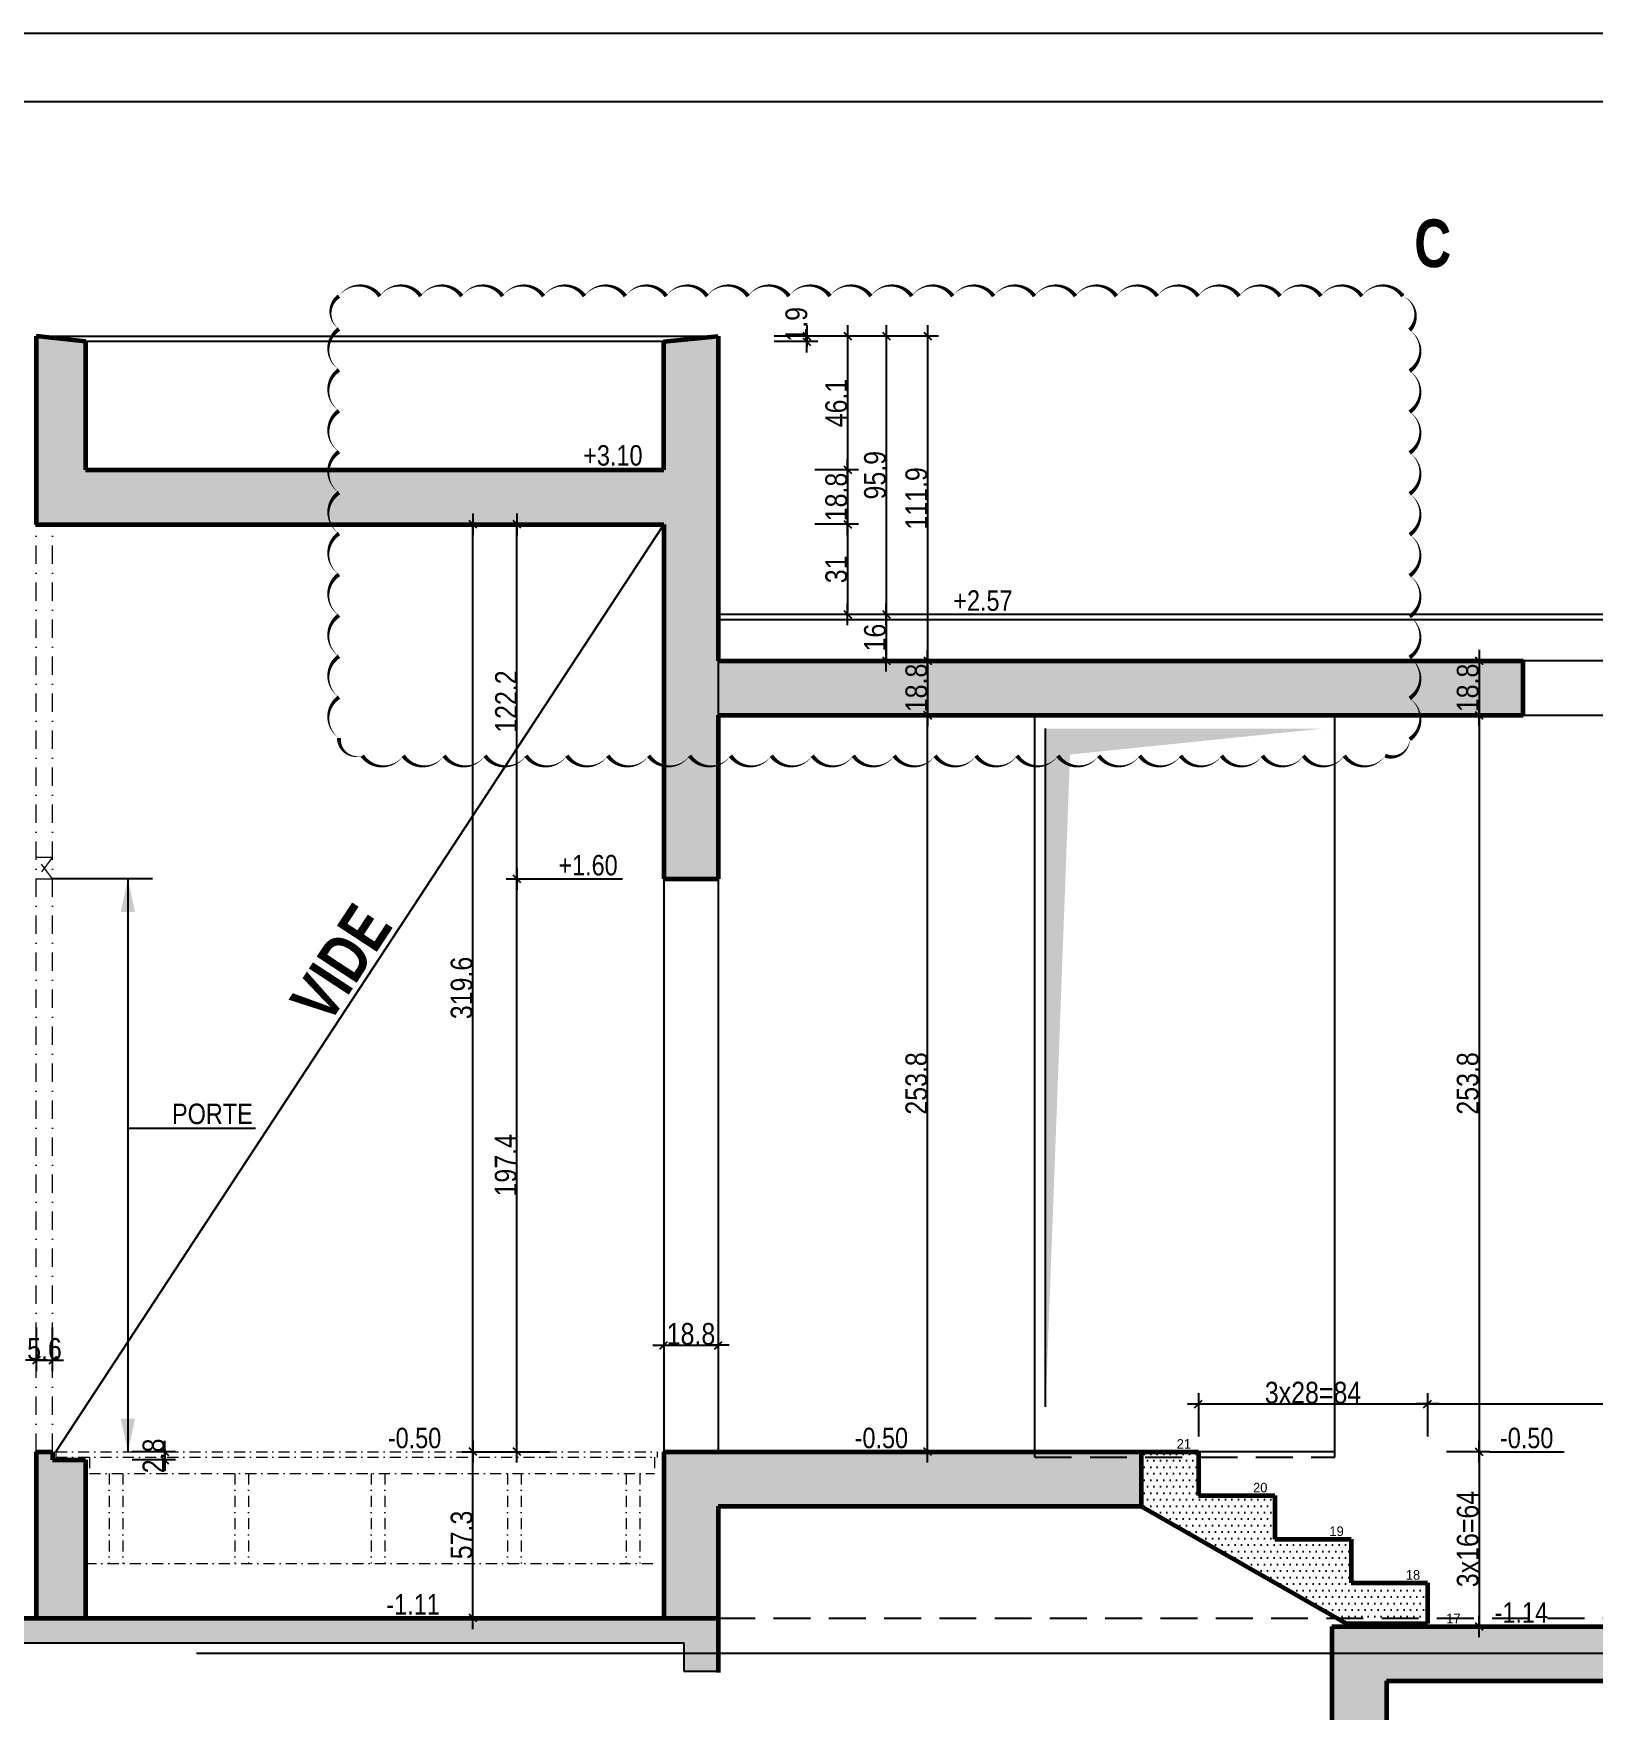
# Model space of a CAD drawing. Header units: millimetres. Extents: x 27344 to 33753, y -41751 to -37578.
# Drawn here: x 28506 to 29581, y -38733 to -37578 of the extents above; entities that cross this region are included whole.
import ezdxf
from ezdxf.enums import TextEntityAlignment as Align

# ---------------------------------------------------------------- set-up
doc = ezdxf.new("R2010")
doc.units = ezdxf.units.MM
doc.linetypes.add('CACHEX2', pattern=[19.05, 12.7, -6.35])
doc.linetypes.add('TIRETPTX2', pattern=[50.8, 25.4, -12.7, 0, -12.7])
for name, color, linetype in [('01-Cad  2', 1, 'Continuous'), ('01_cote_gen', 4, 'Continuous'), ('01_linteaux', 2, 'Continuous'), ('01_murs_sup', 2, 'CACHEX2'), ('01_poch_BN', 9, 'Continuous'), ('01_resv', 32, 'Continuous'), ('01_texte', 230, 'Continuous'), ('AA_COTES', 2, 'Continuous')]:
    doc.layers.add(name, color=color, linetype=linetype)
doc.layers.add('01_murs_coup', color=5, linetype='Continuous', lineweight=60)
doc.layers.add('01_tram_axes', color=2, linetype='TIRETPTX2', lineweight=9)
doc.styles.add('ARIAL NA', font='ARIALN.TTF')
doc.styles.add('Eurostile', font='')
doc.styles.add('impact', font='impact.ttf')
doc.styles.add('STYLE2', font='ARIALN.TTF')
doc.styles.get('Eurostile').set_extended_font_data('Eurostile')
doc.dimstyles.new('JB25', dxfattribs={"dimscale": 0.1, "dimtxt": 150, "dimasz": 15, "dimexe": 0.1, "dimexo": 0.1, "dimgap": 0.09, "dimtad": 1, "dimdec": 1, "dimlfac": 0.5, "dimdsep": 46, "dimtxsty": 'STYLE2', "dimblk1": 'BOND_G', "dimblk2": 'BOND_D', "dimsah": 1, "dimcen": 1.5, "dimdle": 0.01, "dimse1": 1, "dimse2": 1, "dimclrd": 4, "dimclre": 2, "dimclrt": 6, "dimazin": 2, "dimtfac": 2.333333, "dimtdec": 1, "dimtix": 1, "dimtmove": 2, "dimatfit": 3, "dimldrblk": 'BOND_G', "dimfxl": 1, "dimtolj": 1, "dimtzin": 0, "dimarcsym": 0})
pattern_1 = [(0, (9307.0643, -2254.655), (2.238375, 4.47675), [0, -4.47675])]

# ---------------------------------------------------------------- blocks, each defined once
blk = doc.blocks.new('BOND_G')
at = {"layer": 'AA_COTES', "color": 0}
for p, q in [((0, -5), (0, 15)), ((5, 0), (-5, 0)), ((1.77, 1.77), (-1.77, -1.77))]:
    blk.add_line(p, q, dxfattribs=at)
blk = doc.blocks.new('BOND_D')
at = {"layer": 'AA_COTES', "color": 0}
for p, q in [((5, 0), (-5, 0)), ((-1.77, -1.77), (1.77, 1.77)), ((0, 5), (0, -15))]:
    blk.add_line(p, q, dxfattribs=at)
blk = doc.blocks.new('*D3544')
at = {"layer": '01_cote_gen', "color": 4, "lineweight": -2, "ltscale": 0.1, "transparency": 16777216}
blk.add_line((28808.5, -38668.2), (28808.5, -38556.5), dxfattribs=at)
at = {"layer": 'Defpoints', "color": 0, "ltscale": 0.1, "transparency": 16777216}
for p in [(28808.5, -38555), (28979.9, -38555), (28824.9, -38669.7)]:
    blk.add_point(p, dxfattribs=at)
at = {"layer": '01_cote_gen', "color": 4, "lineweight": -2, "ltscale": 0.1, "transparency": 16777216, "xscale": 1.5, "yscale": 1.5, "zscale": 1.5}
for name, p, rotation in [('BOND_D', (28808.5, -38555), 90), ('BOND_G', (28808.5, -38669.7), 270)]:
    blk.add_blockref(name, p, dxfattribs=dict(at, rotation=rotation))
at = {"layer": '01_cote_gen', "color": 6, "ltscale": 0.1, "transparency": 16777216, "insert": (28800.8, -38612.4), "char_height": 15, "attachment_point": 5, "rotation": 90, "style": 'STYLE2'}
blk.add_mtext('\\A1;57.3', dxfattribs=at)
blk = doc.blocks.new('*D3547')
at = {"layer": '01_cote_gen', "color": 4, "lineweight": -2, "ltscale": 0.1, "transparency": 16777216}
blk.add_line((29501.9, -38048.9), (29501.9, -38553.5), dxfattribs=at)
at = {"layer": 'Defpoints', "color": 0, "ltscale": 0.1, "transparency": 16777216}
for p in [(29480.7, -38047.4), (29480.7, -38555), (29501.9, -38555)]:
    blk.add_point(p, dxfattribs=at)
at = {"layer": '01_cote_gen', "color": 4, "lineweight": -2, "ltscale": 0.1, "transparency": 16777216, "xscale": 1.5, "yscale": 1.5, "zscale": 1.5}
for name, p, rotation in [('BOND_G', (29501.9, -38047.4), 90), ('BOND_D', (29501.9, -38555), 270)]:
    blk.add_blockref(name, p, dxfattribs=dict(at, rotation=rotation))
at = {"layer": '01_cote_gen', "color": 6, "ltscale": 0.1, "transparency": 16777216, "insert": (29494.2, -38301.2), "char_height": 15, "attachment_point": 5, "rotation": 90, "style": 'STYLE2'}
blk.add_mtext('\\A1;253.8', dxfattribs=at)
blk = doc.blocks.new('*D3672')
at = {"layer": '01_cote_gen', "color": 4, "lineweight": -2, "ltscale": 0.1, "transparency": 16777216}
blk.add_line((28941.5, -38481.6), (28976.1, -38481.6), dxfattribs=at)
at = {"layer": 'Defpoints', "color": 0, "ltscale": 0.1, "transparency": 16777216}
for p in [(28940, -38464.2), (28977.6, -38464.2), (28977.6, -38481.6)]:
    blk.add_point(p, dxfattribs=at)
at = {"layer": '01_cote_gen', "color": 4, "lineweight": -2, "ltscale": 0.1, "transparency": 16777216, "xscale": 1.5, "yscale": 1.5, "zscale": 1.5, "rotation": 180}
blk.add_blockref('BOND_G', (28940, -38481.6), dxfattribs=at)
at = {"layer": '01_cote_gen', "color": 4, "lineweight": -2, "ltscale": 0.1, "transparency": 16777216, "xscale": 1.5, "yscale": 1.5, "zscale": 1.5}
blk.add_blockref('BOND_D', (28977.6, -38481.6), dxfattribs=at)
at = {"layer": '01_cote_gen', "color": 6, "ltscale": 0.1, "transparency": 16777216, "insert": (28958.8, -38473.9), "char_height": 15, "attachment_point": 5, "style": 'STYLE2'}
blk.add_mtext('\\A1;18.8', dxfattribs=at)
blk = doc.blocks.new('*D3548')
at = {"layer": '01_cote_gen', "color": 4, "lineweight": -2, "ltscale": 0.1, "transparency": 16777216}
blk.add_line((29467.9, -38522.1), (30075.9, -38522.1), dxfattribs=at)
at = {"layer": 'Defpoints', "color": 0, "ltscale": 0.1, "transparency": 16777216}
for p in [(30077.4, -38522.1), (29466.4, -38543.3), (30077.4, -38705.2)]:
    blk.add_point(p, dxfattribs=at)
at = {"layer": '01_cote_gen', "color": 4, "lineweight": -2, "ltscale": 0.1, "transparency": 16777216, "xscale": 1.5, "yscale": 1.5, "zscale": 1.5, "rotation": 180}
blk.add_blockref('BOND_G', (29466.4, -38522.1), dxfattribs=at)
at = {"layer": '01_cote_gen', "color": 4, "lineweight": -2, "ltscale": 0.1, "transparency": 16777216, "xscale": 1.5, "yscale": 1.5, "zscale": 1.5}
blk.add_blockref('BOND_D', (30077.4, -38522.1), dxfattribs=at)
at = {"layer": '01_cote_gen', "color": 6, "ltscale": 0.1, "transparency": 16777216, "insert": (29771.9, -38514.4), "char_height": 15, "attachment_point": 5, "style": 'STYLE2'}
blk.add_mtext('\\A1;305.5', dxfattribs=at)
blk = doc.blocks.new('*D3588')
at = {"layer": '01_cote_gen', "color": 4, "lineweight": -2, "ltscale": 0.1, "transparency": 16777216}
blk.add_line((29121.9, -38553.5), (29121.9, -38048.9), dxfattribs=at)
at = {"layer": 'Defpoints', "color": 0, "ltscale": 0.1, "transparency": 16777216}
for p in [(29121.9, -38047.4), (29221.1, -38047.4), (29149.6, -38555)]:
    blk.add_point(p, dxfattribs=at)
at = {"layer": '01_cote_gen', "color": 4, "lineweight": -2, "ltscale": 0.1, "transparency": 16777216, "xscale": 1.5, "yscale": 1.5, "zscale": 1.5}
for name, p, rotation in [('BOND_D', (29121.9, -38047.4), 90), ('BOND_G', (29121.9, -38555), 270)]:
    blk.add_blockref(name, p, dxfattribs=dict(at, rotation=rotation))
at = {"layer": '01_cote_gen', "color": 6, "ltscale": 0.1, "transparency": 16777216, "insert": (29114.2, -38301.2), "char_height": 15, "attachment_point": 5, "rotation": 90, "style": 'STYLE2'}
blk.add_mtext('\\A1;253.8', dxfattribs=at)
blk = doc.blocks.new('*D3589')
at = {"layer": '01_cote_gen', "color": 4, "lineweight": -2, "ltscale": 0.1, "transparency": 16777216}
blk.add_line((29501.9, -38556.5), (29501.9, -38673.9), dxfattribs=at)
at = {"layer": 'Defpoints', "color": 0, "ltscale": 0.1, "transparency": 16777216}
for p in [(29508.5, -38555), (29501.9, -38675.4), (29520.2, -38675.4)]:
    blk.add_point(p, dxfattribs=at)
at = {"layer": '01_cote_gen', "color": 4, "lineweight": -2, "ltscale": 0.1, "transparency": 16777216, "xscale": 1.5, "yscale": 1.5, "zscale": 1.5}
for name, p, rotation in [('BOND_G', (29501.9, -38555), 90), ('BOND_D', (29501.9, -38675.4), 270)]:
    blk.add_blockref(name, p, dxfattribs=dict(at, rotation=rotation))
at = {"layer": '01_cote_gen', "color": 6, "ltscale": 0.1, "transparency": 16777216, "insert": (29494.2, -38615.2), "char_height": 15, "attachment_point": 5, "rotation": 90, "style": 'STYLE2'}
blk.add_mtext('\\A1;3x16=64', dxfattribs=at)
blk = doc.blocks.new('*D3591')
at = {"layer": '01_cote_gen', "color": 4, "lineweight": -2, "ltscale": 0.1, "transparency": 16777216}
blk.add_line((29038.6, -37787.6), (29038.6, -37788.4), dxfattribs=at)
at = {"layer": 'Defpoints', "color": 0, "ltscale": 0.1, "transparency": 16777216}
for p in [(29038.6, -37789.9), (29071.6, -37786.1), (29071.6, -37789.9)]:
    blk.add_point(p, dxfattribs=at)
at = {"layer": '01_cote_gen', "color": 4, "lineweight": -2, "ltscale": 0.1, "transparency": 16777216, "xscale": 1.5, "yscale": 1.5, "zscale": 1.5}
for name, p, rotation in [('BOND_G', (29038.6, -37786.1), 90), ('BOND_D', (29038.6, -37789.9), 270)]:
    blk.add_blockref(name, p, dxfattribs=dict(at, rotation=rotation))
at = {"layer": '01_cote_gen', "color": 6, "ltscale": 0.1, "transparency": 16777216, "insert": (29031.5, -37778), "char_height": 15, "attachment_point": 5, "rotation": 90, "style": 'STYLE2'}
blk.add_mtext('\\A1;1.9', dxfattribs=at)
blk = doc.blocks.new('*D3734')
at = {"layer": '01_cote_gen', "color": 4, "lineweight": -2, "ltscale": 0.1, "transparency": 16777216}
blk.add_line((29501.9, -38011.3), (29501.9, -38045.9), dxfattribs=at)
at = {"layer": 'Defpoints', "color": 0, "ltscale": 0.1, "transparency": 16777216}
for p in [(29480.7, -38009.8), (29480.7, -38047.4), (29501.9, -38047.4)]:
    blk.add_point(p, dxfattribs=at)
at = {"layer": '01_cote_gen', "color": 4, "lineweight": -2, "ltscale": 0.1, "transparency": 16777216, "xscale": 1.5, "yscale": 1.5, "zscale": 1.5}
for name, p, rotation in [('BOND_G', (29501.9, -38009.8), 90), ('BOND_D', (29501.9, -38047.4), 270)]:
    blk.add_blockref(name, p, dxfattribs=dict(at, rotation=rotation))
at = {"layer": '01_cote_gen', "color": 6, "ltscale": 0.1, "transparency": 16777216, "insert": (29494.2, -38028.6), "char_height": 15, "attachment_point": 5, "rotation": 90, "style": 'STYLE2'}
blk.add_mtext('\\A1;18.8', dxfattribs=at)
blk = doc.blocks.new('*D3735')
at = {"layer": '01_cote_gen', "color": 4, "lineweight": -2, "ltscale": 0.1, "transparency": 16777216}
for p, q in [((28506.1, -38492), (28504.6, -38492)), ((28507.6, -38492), (28518.8, -38492)), ((28520.3, -38492), (28521.8, -38492))]:
    blk.add_line(p, q, dxfattribs=at)
at = {"layer": 'Defpoints', "color": 0, "ltscale": 0.1, "transparency": 16777216}
for p in [(28518.8, -38492), (28507.6, -38555), (28518.8, -38555)]:
    blk.add_point(p, dxfattribs=at)
at = {"layer": '01_cote_gen', "color": 4, "lineweight": -2, "ltscale": 0.1, "transparency": 16777216, "xscale": 1.5, "yscale": 1.5, "zscale": 1.5}
blk.add_blockref('BOND_G', (28507.6, -38492), dxfattribs=at)
at = {"layer": '01_cote_gen', "color": 4, "lineweight": -2, "ltscale": 0.1, "transparency": 16777216, "xscale": 1.5, "yscale": 1.5, "zscale": 1.5, "rotation": 180}
blk.add_blockref('BOND_D', (28518.8, -38492), dxfattribs=at)
at = {"layer": '01_cote_gen', "color": 6, "ltscale": 0.1, "transparency": 16777216, "insert": (28513.2, -38484.3), "char_height": 15, "attachment_point": 5, "style": 'STYLE2'}
blk.add_mtext('\\A1;5.6', dxfattribs=at)
blk = doc.blocks.new('*D3736')
at = {"layer": '01_cote_gen', "color": 4, "lineweight": -2, "ltscale": 0.1, "transparency": 16777216}
for p, q in [((28596.1, -38553.5), (28596.1, -38552)), ((28596.1, -38560.7), (28596.1, -38555)), ((28596.1, -38562.2), (28596.1, -38563.7))]:
    blk.add_line(p, q, dxfattribs=at)
at = {"layer": 'Defpoints', "color": 0, "ltscale": 0.1, "transparency": 16777216}
for p in [(28544.6, -38555), (28596.1, -38555), (28541.4, -38560.7)]:
    blk.add_point(p, dxfattribs=at)
at = {"layer": '01_cote_gen', "color": 4, "lineweight": -2, "ltscale": 0.1, "transparency": 16777216, "xscale": 1.5, "yscale": 1.5, "zscale": 1.5}
for name, p, rotation in [('BOND_D', (28596.1, -38555), 270), ('BOND_G', (28596.1, -38560.7), 90)]:
    blk.add_blockref(name, p, dxfattribs=dict(at, rotation=rotation))
at = {"layer": '01_cote_gen', "color": 6, "ltscale": 0.1, "transparency": 16777216, "insert": (28588.4, -38557.9), "char_height": 15, "attachment_point": 5, "rotation": 90, "style": 'STYLE2'}
blk.add_mtext('\\A1;2.8', dxfattribs=at)
blk = doc.blocks.new('*D3737')
at = {"layer": '01_cote_gen', "color": 4, "lineweight": -2, "ltscale": 0.1, "transparency": 16777216}
blk.add_line((28808.5, -38553.5), (28808.5, -37917.3), dxfattribs=at)
at = {"layer": 'Defpoints', "color": 0, "ltscale": 0.1, "transparency": 16777216}
for p in [(28808.5, -37915.8), (28848.1, -37915.8), (28848.1, -38555)]:
    blk.add_point(p, dxfattribs=at)
at = {"layer": '01_cote_gen', "color": 4, "lineweight": -2, "ltscale": 0.1, "transparency": 16777216, "xscale": 1.5, "yscale": 1.5, "zscale": 1.5}
for name, p, rotation in [('BOND_D', (28808.5, -37915.8), 90), ('BOND_G', (28808.5, -38555), 270)]:
    blk.add_blockref(name, p, dxfattribs=dict(at, rotation=rotation))
at = {"layer": '01_cote_gen', "color": 6, "ltscale": 0.1, "transparency": 16777216, "insert": (28800.8, -38235.4), "char_height": 15, "attachment_point": 5, "rotation": 90, "style": 'STYLE2'}
blk.add_mtext('\\A1;319.6', dxfattribs=at)
blk = doc.blocks.new('*D3738')
at = {"layer": '01_cote_gen', "color": 4, "lineweight": -2, "ltscale": 0.1, "transparency": 16777216}
blk.add_line((28838.8, -38553.5), (28838.8, -38161.7), dxfattribs=at)
at = {"layer": 'Defpoints', "color": 0, "ltscale": 0.1, "transparency": 16777216}
for p in [(28838.8, -38160.2), (28940, -38160.2), (28885, -38555)]:
    blk.add_point(p, dxfattribs=at)
at = {"layer": '01_cote_gen', "color": 4, "lineweight": -2, "ltscale": 0.1, "transparency": 16777216, "xscale": 1.5, "yscale": 1.5, "zscale": 1.5}
for name, p, rotation in [('BOND_D', (28838.8, -38160.2), 90), ('BOND_G', (28838.8, -38555), 270)]:
    blk.add_blockref(name, p, dxfattribs=dict(at, rotation=rotation))
at = {"layer": '01_cote_gen', "color": 6, "ltscale": 0.1, "transparency": 16777216, "insert": (28831.2, -38357.6), "char_height": 15, "attachment_point": 5, "rotation": 90, "style": 'STYLE2'}
blk.add_mtext('\\A1;197.4', dxfattribs=at)
blk = doc.blocks.new('*D3739')
at = {"layer": '01_cote_gen', "color": 4, "lineweight": -2, "ltscale": 0.1, "transparency": 16777216}
blk.add_line((28838.8, -38158.7), (28838.8, -37917.3), dxfattribs=at)
at = {"layer": 'Defpoints', "color": 0, "ltscale": 0.1, "transparency": 16777216}
for p in [(28838.8, -37915.8), (28860, -37915.8), (28860, -38160.2)]:
    blk.add_point(p, dxfattribs=at)
at = {"layer": '01_cote_gen', "color": 4, "lineweight": -2, "ltscale": 0.1, "transparency": 16777216, "xscale": 1.5, "yscale": 1.5, "zscale": 1.5}
for name, p, rotation in [('BOND_D', (28838.8, -37915.8), 90), ('BOND_G', (28838.8, -38160.2), 270)]:
    blk.add_blockref(name, p, dxfattribs=dict(at, rotation=rotation))
at = {"layer": '01_cote_gen', "color": 6, "ltscale": 0.1, "transparency": 16777216, "insert": (28831.3, -38038), "char_height": 15, "attachment_point": 5, "rotation": 90, "style": 'STYLE2'}
blk.add_mtext('\\A1;122.2', dxfattribs=at)
blk = doc.blocks.new('*D3740')
at = {"layer": '01_cote_gen', "color": 4, "lineweight": -2, "ltscale": 0.1, "transparency": 16777216}
blk.add_line((28390.7, -38553.5), (28390.7, -37917.3), dxfattribs=at)
at = {"layer": 'Defpoints', "color": 0, "ltscale": 0.1, "transparency": 16777216}
for p in [(28390.7, -37915.8), (28578.2, -37915.8), (28457, -38555)]:
    blk.add_point(p, dxfattribs=at)
at = {"layer": '01_cote_gen', "color": 4, "lineweight": -2, "ltscale": 0.1, "transparency": 16777216, "xscale": 1.5, "yscale": 1.5, "zscale": 1.5}
for name, p, rotation in [('BOND_D', (28390.7, -37915.8), 90), ('BOND_G', (28390.7, -38555), 270)]:
    blk.add_blockref(name, p, dxfattribs=dict(at, rotation=rotation))
at = {"layer": '01_cote_gen', "color": 6, "ltscale": 0.1, "transparency": 16777216, "insert": (28383, -38235.4), "char_height": 15, "attachment_point": 5, "rotation": 90, "style": 'STYLE2'}
blk.add_mtext('\\A1;319.6', dxfattribs=at)
blk = doc.blocks.new('*D3741')
at = {"layer": '01_cote_gen', "color": 4, "lineweight": -2, "ltscale": 0.1, "transparency": 16777216}
blk.add_line((28390.7, -37914.3), (28390.7, -37787.6), dxfattribs=at)
at = {"layer": 'Defpoints', "color": 0, "ltscale": 0.1, "transparency": 16777216}
for p in [(28390.7, -37786.1), (28507.6, -37786.1), (28581.8, -37915.8)]:
    blk.add_point(p, dxfattribs=at)
at = {"layer": '01_cote_gen', "color": 4, "lineweight": -2, "ltscale": 0.1, "transparency": 16777216, "xscale": 1.5, "yscale": 1.5, "zscale": 1.5}
for name, p, rotation in [('BOND_D', (28390.7, -37786.1), 90), ('BOND_G', (28390.7, -37915.8), 270)]:
    blk.add_blockref(name, p, dxfattribs=dict(at, rotation=rotation))
at = {"layer": '01_cote_gen', "color": 6, "ltscale": 0.1, "transparency": 16777216, "insert": (28383, -37851), "char_height": 15, "attachment_point": 5, "rotation": 90, "style": 'STYLE2'}
blk.add_mtext('\\A1;64.9', dxfattribs=at)
blk = doc.blocks.new('*D3742')
at = {"layer": '01_cote_gen', "color": 4, "lineweight": -2, "ltscale": 0.1, "transparency": 16777216}
blk.add_line((28419, -37914.3), (28419, -37879.7), dxfattribs=at)
at = {"layer": 'Defpoints', "color": 0, "ltscale": 0.1, "transparency": 16777216}
for p in [(28419, -37878.2), (28583, -37878.2), (28583, -37915.8)]:
    blk.add_point(p, dxfattribs=at)
at = {"layer": '01_cote_gen', "color": 4, "lineweight": -2, "ltscale": 0.1, "transparency": 16777216, "xscale": 1.5, "yscale": 1.5, "zscale": 1.5}
for name, p, rotation in [('BOND_D', (28419, -37878.2), 90), ('BOND_G', (28419, -37915.8), 270)]:
    blk.add_blockref(name, p, dxfattribs=dict(at, rotation=rotation))
at = {"layer": '01_cote_gen', "color": 6, "ltscale": 0.1, "transparency": 16777216, "insert": (28411.3, -37897), "char_height": 15, "attachment_point": 5, "rotation": 90, "style": 'STYLE2'}
blk.add_mtext('\\A1;18.8', dxfattribs=at)
blk = doc.blocks.new('*D3744')
at = {"layer": '01_cote_gen', "color": 4, "lineweight": -2, "ltscale": 0.1, "transparency": 16777216}
blk.add_line((29310, -38522.1), (29464.9, -38522.1), dxfattribs=at)
at = {"layer": 'Defpoints', "color": 0, "ltscale": 0.1, "transparency": 16777216}
for p in [(29466.4, -38522.1), (29308.5, -38577.6), (29466.4, -38669.7)]:
    blk.add_point(p, dxfattribs=at)
at = {"layer": '01_cote_gen', "color": 4, "lineweight": -2, "ltscale": 0.1, "transparency": 16777216, "xscale": 1.5, "yscale": 1.5, "zscale": 1.5, "rotation": 180}
blk.add_blockref('BOND_G', (29308.5, -38522.1), dxfattribs=at)
at = {"layer": '01_cote_gen', "color": 4, "lineweight": -2, "ltscale": 0.1, "transparency": 16777216, "xscale": 1.5, "yscale": 1.5, "zscale": 1.5}
blk.add_blockref('BOND_D', (29466.4, -38522.1), dxfattribs=at)
at = {"layer": '01_cote_gen', "color": 6, "ltscale": 0.1, "transparency": 16777216, "insert": (29387.5, -38514.4), "char_height": 15, "attachment_point": 5, "style": 'STYLE2'}
blk.add_mtext('\\A1;3x28=84', dxfattribs=at)
blk = doc.blocks.new('*D3604')
at = {"layer": '01_cote_gen', "color": 4, "lineweight": -2, "ltscale": 0.1, "transparency": 16777216}
blk.add_line((29066.7, -37787.6), (29066.7, -37876.7), dxfattribs=at)
at = {"layer": 'Defpoints', "color": 0, "ltscale": 0.1, "transparency": 16777216}
for p in [(29018.2, -37786.1), (28973.3, -37878.2), (29066.7, -37878.2)]:
    blk.add_point(p, dxfattribs=at)
at = {"layer": '01_cote_gen', "color": 4, "lineweight": -2, "ltscale": 0.1, "transparency": 16777216, "xscale": 1.5, "yscale": 1.5, "zscale": 1.5}
for name, p, rotation in [('BOND_G', (29066.7, -37786.1), 90), ('BOND_D', (29066.7, -37878.2), 270)]:
    blk.add_blockref(name, p, dxfattribs=dict(at, rotation=rotation))
at = {"layer": '01_cote_gen', "color": 6, "ltscale": 0.1, "transparency": 16777216, "insert": (29059, -37832.2), "char_height": 15, "attachment_point": 5, "rotation": 90, "style": 'STYLE2'}
blk.add_mtext('\\A1;46.1', dxfattribs=at)
blk = doc.blocks.new('*D3605')
at = {"layer": '01_cote_gen', "color": 4, "lineweight": -2, "ltscale": 0.1, "transparency": 16777216}
blk.add_line((29066.7, -37879.7), (29066.7, -37914.3), dxfattribs=at)
at = {"layer": 'Defpoints', "color": 0, "ltscale": 0.1, "transparency": 16777216}
for p in [(29045.5, -37878.2), (28968.7, -37915.8), (29066.7, -37915.8)]:
    blk.add_point(p, dxfattribs=at)
at = {"layer": '01_cote_gen', "color": 4, "lineweight": -2, "ltscale": 0.1, "transparency": 16777216, "xscale": 1.5, "yscale": 1.5, "zscale": 1.5}
for name, p, rotation in [('BOND_G', (29066.7, -37878.2), 90), ('BOND_D', (29066.7, -37915.8), 270)]:
    blk.add_blockref(name, p, dxfattribs=dict(at, rotation=rotation))
at = {"layer": '01_cote_gen', "color": 6, "ltscale": 0.1, "transparency": 16777216, "insert": (29059, -37897), "char_height": 15, "attachment_point": 5, "rotation": 90, "style": 'STYLE2'}
blk.add_mtext('\\A1;18.8', dxfattribs=at)
blk = doc.blocks.new('*D3606')
at = {"layer": '01_cote_gen', "color": 4, "lineweight": -2, "ltscale": 0.1, "transparency": 16777216}
blk.add_line((29066.7, -37917.3), (29066.7, -37976.4), dxfattribs=at)
at = {"layer": 'Defpoints', "color": 0, "ltscale": 0.1, "transparency": 16777216}
for p in [(29045.5, -37915.8), (29058.6, -37977.9), (29066.7, -37977.9)]:
    blk.add_point(p, dxfattribs=at)
at = {"layer": '01_cote_gen', "color": 4, "lineweight": -2, "ltscale": 0.1, "transparency": 16777216, "xscale": 1.5, "yscale": 1.5, "zscale": 1.5}
for name, p, rotation in [('BOND_G', (29066.7, -37915.8), 90), ('BOND_D', (29066.7, -37977.9), 270)]:
    blk.add_blockref(name, p, dxfattribs=dict(at, rotation=rotation))
at = {"layer": '01_cote_gen', "color": 6, "ltscale": 0.1, "transparency": 16777216, "insert": (29059, -37946.9), "char_height": 15, "attachment_point": 5, "rotation": 90, "style": 'STYLE2'}
blk.add_mtext('\\A1;31', dxfattribs=at)
blk = doc.blocks.new('*D3607')
at = {"layer": '01_cote_gen', "color": 4, "lineweight": -2, "ltscale": 0.1, "transparency": 16777216}
blk.add_line((29093.4, -37787.6), (29093.4, -37976.4), dxfattribs=at)
at = {"layer": 'Defpoints', "color": 0, "ltscale": 0.1, "transparency": 16777216}
for p in [(29073.7, -37786.1), (29093.4, -37977.9), (29099.7, -37977.9)]:
    blk.add_point(p, dxfattribs=at)
at = {"layer": '01_cote_gen', "color": 4, "lineweight": -2, "ltscale": 0.1, "transparency": 16777216, "xscale": 1.5, "yscale": 1.5, "zscale": 1.5}
for name, p, rotation in [('BOND_G', (29093.4, -37786.1), 90), ('BOND_D', (29093.4, -37977.9), 270)]:
    blk.add_blockref(name, p, dxfattribs=dict(at, rotation=rotation))
at = {"layer": '01_cote_gen', "color": 6, "ltscale": 0.1, "transparency": 16777216, "insert": (29085.7, -37882), "char_height": 15, "attachment_point": 5, "rotation": 90, "style": 'STYLE2'}
blk.add_mtext('\\A1;95.9', dxfattribs=at)
blk = doc.blocks.new('*D3608')
at = {"layer": '01_cote_gen', "color": 4, "lineweight": -2, "ltscale": 0.1, "transparency": 16777216}
blk.add_line((29093.4, -37979.4), (29093.4, -38008.3), dxfattribs=at)
at = {"layer": 'Defpoints', "color": 0, "ltscale": 0.1, "transparency": 16777216}
for p in [(29137.7, -37977.9), (29093.4, -38009.8), (29137.7, -38009.8)]:
    blk.add_point(p, dxfattribs=at)
at = {"layer": '01_cote_gen', "color": 4, "lineweight": -2, "ltscale": 0.1, "transparency": 16777216, "xscale": 1.5, "yscale": 1.5, "zscale": 1.5}
for name, p, rotation in [('BOND_G', (29093.4, -37977.9), 90), ('BOND_D', (29093.4, -38009.8), 270)]:
    blk.add_blockref(name, p, dxfattribs=dict(at, rotation=rotation))
at = {"layer": '01_cote_gen', "color": 6, "ltscale": 0.1, "transparency": 16777216, "insert": (29085.7, -37993.9), "char_height": 15, "attachment_point": 5, "rotation": 90, "style": 'STYLE2'}
blk.add_mtext('\\A1;16', dxfattribs=at)
blk = doc.blocks.new('*D3609')
at = {"layer": '01_cote_gen', "color": 4, "lineweight": -2, "ltscale": 0.1, "transparency": 16777216}
blk.add_line((29121.9, -37787.6), (29121.9, -38008.3), dxfattribs=at)
at = {"layer": 'Defpoints', "color": 0, "ltscale": 0.1, "transparency": 16777216}
for p in [(29100.5, -37786.1), (29121.9, -38009.8), (29159.9, -38009.8)]:
    blk.add_point(p, dxfattribs=at)
at = {"layer": '01_cote_gen', "color": 4, "lineweight": -2, "ltscale": 0.1, "transparency": 16777216, "xscale": 1.5, "yscale": 1.5, "zscale": 1.5}
for name, p, rotation in [('BOND_G', (29121.9, -37786.1), 90), ('BOND_D', (29121.9, -38009.8), 270)]:
    blk.add_blockref(name, p, dxfattribs=dict(at, rotation=rotation))
at = {"layer": '01_cote_gen', "color": 6, "ltscale": 0.1, "transparency": 16777216, "insert": (29114.2, -37898), "char_height": 15, "attachment_point": 5, "rotation": 90, "style": 'STYLE2'}
blk.add_mtext('\\A1;111.9', dxfattribs=at)
blk = doc.blocks.new('*D3765')
at = {"layer": '01_cote_gen', "color": 4, "lineweight": -2, "ltscale": 0.1, "transparency": 16777216}
blk.add_line((29121.9, -38011.3), (29121.9, -38045.9), dxfattribs=at)
at = {"layer": 'Defpoints', "color": 0, "ltscale": 0.1, "transparency": 16777216}
for p in [(29114.8, -38009.8), (29114.8, -38047.4), (29121.9, -38047.4)]:
    blk.add_point(p, dxfattribs=at)
at = {"layer": '01_cote_gen', "color": 4, "lineweight": -2, "ltscale": 0.1, "transparency": 16777216, "xscale": 1.5, "yscale": 1.5, "zscale": 1.5}
for name, p, rotation in [('BOND_G', (29121.9, -38009.8), 90), ('BOND_D', (29121.9, -38047.4), 270)]:
    blk.add_blockref(name, p, dxfattribs=dict(at, rotation=rotation))
at = {"layer": '01_cote_gen', "color": 6, "ltscale": 0.1, "transparency": 16777216, "insert": (29114.2, -38028.6), "char_height": 15, "attachment_point": 5, "rotation": 90, "style": 'STYLE2'}
blk.add_mtext('\\A1;18.8', dxfattribs=at)

msp = doc.modelspace()

# ---------------------------------------------------------------- hatches: boundary and pattern name
at = {"layer": '01_linteaux'}
h = msp.add_hatch(dxfattribs=at)
h.set_pattern_fill('DOTS', color=256, scale=2.82)
h.set_pattern_definition(pattern_1)
h.paths.add_polyline_path([(29361.14, -38585.13), (29308.5, -38585.13), (29308.5, -38558.81), (29269.02, -38558.81), (29269.02, -38592.88), (29403.5, -38669.73), (29466.42, -38669.73), (29466.42, -38645.29), (29413.78, -38645.29), (29413.78, -38615.21), (29361.14, -38615.21)])
h = msp.add_hatch(dxfattribs=at)
h.set_pattern_fill('DOTS', color=256, scale=2.82)
h.set_pattern_definition(pattern_1)
h.paths.add_polyline_path([(29466.42, -38669.73), (29403.5, -38669.73), (29410.08, -38673.49), (29466.42, -38673.49)])
at = {"layer": '01_poch_BN', "ltscale": 0.1}
h = msp.add_hatch(color=256, dxfattribs=at)
h.dxf.hatch_style = 1
h.paths.add_polyline_path([(28977.62, -38160.25), (28977.62, -37878.25), (28977.62, -37786.13), (28940.02, -37789.89), (28940.02, -37878.25), (28541.39, -37878.25), (28541.39, -37790.08), (28541.39, -37789.89), (28507.55, -37786.13), (28507.55, -37915.85), (28940.02, -37915.85), (28940.02, -38160.25)])
h = msp.add_hatch(color=256, dxfattribs=at)
h.dxf.hatch_style = 1
h.paths.add_polyline_path([(30107.5, -37977.89), (30077.42, -37981.65), (30077.42, -38009.85), (29720.22, -38009.85), (29720.22, -38047.45), (30077.42, -38047.45), (30107.5, -38047.45)])
h.paths.add_polyline_path([(30107.5, -38474.21), (30077.42, -38470.45), (30077.42, -38757.01), (30107.5, -38757.01), (30107.5, -38669.73)])
h.paths.add_polyline_path([(30133.82, -38611.45), (30111.26, -38607.69), (30111.26, -38669.73), (30133.82, -38669.73)])
h.paths.add_polyline_path([(30201.87, -38669.73), (30111.26, -38669.73), (30111.26, -38707.2), (30130.89, -38707.2), (30130.89, -38689.32), (30201.87, -38689.32)])
h.paths.add_polyline_path([(29754.03, -38675.37), (29400.55, -38675.37), (29400.55, -38751.05), (29438.15, -38751.05), (29438.15, -38712.97), (29754.03, -38712.97)])
h.paths.add_polyline_path([(29269.02, -38555.05), (28940.02, -38555.05), (28940.02, -38669.73), (28977.62, -38669.73), (28977.62, -38592.65), (29269.02, -38592.65)])
h.paths.add_polyline_path([(28977.62, -38669.73), (27505.58, -38669.73), (27505.58, -38707.2), (27529.36, -38707.2), (27529.36, -38686.69), (28953.89, -38686.69), (28953.89, -38706.25), (28977.62, -38706.25)])
h.paths.add_polyline_path([(28541.39, -38560.69), (28518.83, -38560.69), (28518.83, -38555.05), (28507.55, -38555.05), (28507.55, -38669.73), (28541.39, -38669.73)])
h.paths.add_polyline_path([(27535.66, -38406.53), (27505.58, -38402.77), (27505.58, -38669.73), (27535.66, -38669.73)])
h = msp.add_hatch(color=256, dxfattribs=at)
h.dxf.hatch_style = 1
h.paths.add_polyline_path([(28977.62, -38009.85), (28977.62, -38047.45), (29532.22, -38047.45), (29532.22, -38009.85)])
h.paths.add_polyline_path([(29509.75, -38049.66), (29509.75, -38008.71), (29478.53, -38008.71), (29478.53, -38049.66)], flags=9)
h.paths.add_polyline_path([(29129.75, -38049.66), (29129.75, -38008.71), (29098.52, -38008.71), (29098.52, -38049.66)], flags=9)
at = {"layer": '01_poch_BN', "ltscale": 0.5}
h = msp.add_hatch(dxfattribs=at)
h.set_pattern_fill('DOTS', color=256, scale=2.82)
h.set_pattern_definition(pattern_1)
h.paths.add_polyline_path([(29308.5, -38555.05), (29269.02, -38555.05), (29269.02, -38558.81), (29308.5, -38558.81)])

# ---------------------------------------------------------------- linework, layer by layer
at = {"layer": '01-Cad  2'}
for p, q in [((33752.9, -37577.58), (27343.51, -37577.58)), ((33705.9, -37624.58), (27390.51, -37624.58))]:
    msp.add_line(p, q, dxfattribs=at)
at = {"layer": '01_cote_gen', "ltscale": 0.1}
msp.add_line((28977.62, -38009.85), (28977.62, -38047.45), dxfattribs=at)
at = {"layer": '01_linteaux', "ltscale": 0.1}
for p, q in [((28507.55, -37786.13), (28977.62, -37786.13)), ((28940.02, -37789.89), (28541.39, -37789.89)), ((30107.5, -37977.89), (28977.62, -37977.89)), ((30077.42, -37981.65), (28977.62, -37981.65)), ((29720.22, -38009.85), (29532.22, -38009.85)), ((29195.7, -38047.45), (29364.83, -38047.45)), ((29195.7, -38558.81), (29195.7, -38047.45)), ((29402.5, -38558.81), (29402.5, -38047.45)), ((29532.22, -38047.45), (29720.22, -38047.45)), ((28940.02, -38160.25), (28940.02, -38555.05)), ((28977.62, -38160.25), (28977.62, -38555.05)), ((29402.5, -38555.05), (29308.5, -38555.05))]:
    msp.add_line(p, q, dxfattribs=at)
at = {"layer": '01_murs_coup'}
for p, q in [((28507.55, -37786.13), (28507.55, -37915.85)), ((28541.39, -37789.89), (28507.55, -37786.13)), ((28541.39, -37789.89), (28541.39, -37878.25)), ((28940.02, -37789.89), (28977.62, -37786.13)), ((28940.02, -37878.25), (28940.02, -37789.89)), ((28977.62, -37786.13), (28977.62, -38009.85)), ((28541.39, -37878.25), (28940.02, -37878.25)), ((28507.55, -37915.85), (28940.02, -37915.85)), ((28940.02, -37915.85), (28940.02, -38160.25)), ((28977.62, -38009.85), (29532.22, -38009.85)), ((29532.22, -38047.45), (29532.22, -38009.85)), ((28977.62, -38047.45), (28977.62, -38160.25)), ((28977.62, -38047.45), (29532.22, -38047.45)), ((28940.02, -38160.25), (28977.62, -38160.25)), ((28507.55, -38555.05), (28507.55, -38669.73)), ((28507.55, -38555.05), (28518.83, -38555.05)), ((28518.83, -38555.05), (28518.83, -38560.69)), ((28940.02, -38555.05), (29308.5, -38555.05)), ((28940.02, -38555.05), (28940.02, -38669.73)), ((29269.02, -38555.05), (29269.02, -38592.88)), ((29308.5, -38555.05), (29308.5, -38577.61)), ((29308.5, -38555.05), (29308.5, -38585.13)), ((28518.83, -38560.69), (28541.39, -38560.69)), ((28541.39, -38560.69), (28541.39, -38669.73)), ((29308.5, -38585.13), (29361.14, -38585.13)), ((29361.14, -38585.13), (29361.14, -38615.21)), ((28977.62, -38592.65), (29269.02, -38592.65)), ((28977.62, -38592.65), (28977.62, -38669.73)), ((29410.08, -38673.49), (29269.02, -38592.88)), ((29361.14, -38615.21), (29413.78, -38615.21)), ((29413.78, -38615.21), (29413.78, -38645.29)), ((29413.78, -38645.29), (29466.42, -38645.29)), ((29466.42, -38645.29), (29466.42, -38673.49)), ((27505.58, -38669.73), (28977.62, -38669.73)), ((28977.62, -38669.73), (28977.62, -38707.2)), ((29400.55, -38675.37), (29754.03, -38675.37)), ((29400.55, -38675.37), (29400.55, -38751.05)), ((29410.08, -38673.49), (29466.42, -38673.49)), ((29438.15, -38712.97), (29754.03, -38712.97)), ((29438.15, -38712.97), (29438.15, -38751.05))]:
    msp.add_line(p, q, dxfattribs=at)
at = {"layer": '01_murs_sup', "ltscale": 2}
for p, q in [((29195.7, -38558.81), (29402.5, -38558.81)), ((28977.62, -38669.73), (30077.42, -38669.73))]:
    msp.add_line(p, q, dxfattribs=at)
at = {"layer": '01_poch_BN', "ltscale": 0.1}
for p, q in [((28541.39, -37789.89), (28507.55, -37786.13)), ((27529.36, -38686.69), (28953.89, -38686.69)), ((28953.89, -38686.69), (28953.89, -38706.25)), ((28953.89, -38706.25), (28977.62, -38706.25))]:
    msp.add_line(p, q, dxfattribs=at)
at = {"layer": '01_resv', "color": 253}
msp.add_line((29203.23, -38524.17), (29203.23, -38056.66), dxfattribs=at)
for points in [[(29203.23, -38524.17), (29203.23, -38056.66), (29220.04, -38074.52)], [(29203.23, -38056.66), (29394.06, -38056.66), (29220.04, -38074.52)]]:
    msp.add_solid(points, dxfattribs=at)
at = {"layer": '01_texte'}
for p, q in [((28521.15, -38555.05), (28940.02, -37915.85)), ((28587.66, -38160.25), (28518.83, -38160.25)), ((28570.7, -38160.25), (28570.7, -38555.05)), ((28860, -38160.25), (28911.55, -38160.25)), ((28570.7, -38332.1), (28658.66, -38332.1)), ((29508.94, -38555.05), (29560.5, -38555.05)), ((30013.93, -38693.98), (28618.03, -38693.98))]:
    msp.add_line(p, q, dxfattribs=at)
msp.add_lwpolyline([(28716.19, -37758.56, 0, 2.82, -0.5205671), (28744.39, -37758.56, 0, 2.82, -0.5205671), (28772.59, -37758.56, 0, 2.82, -0.5205671), (28800.79, -37758.56, 0, 2.82, -0.5205671), (28828.99, -37758.56, 0, 2.82, -0.5205671), (28857.19, -37758.56, 0, 2.82, -0.5205671), (28885.39, -37758.56, 0, 2.82, -0.5205671), (28913.59, -37758.56, 0, 2.82, -0.5205671), (28941.79, -37758.56, 0, 2.82, -0.5205671), (28969.99, -37758.56, 0, 2.82, -0.5205671), (28998.19, -37758.56, 0, 2.82, -0.5205671), (29026.39, -37758.56, 0, 2.82, -0.5205671), (29054.59, -37758.56, 0, 2.82, -0.5205671), (29082.79, -37758.56, 0, 2.82, -0.5205671), (29110.99, -37758.56, 0, 2.82, -0.5205671), (29139.19, -37758.56, 0, 2.82, -0.5205671), (29167.39, -37758.56, 0, 2.82, -0.5205671), (29195.59, -37758.56, 0, 2.82, -0.5205671), (29223.79, -37758.56, 0, 2.82, -0.5205671), (29251.99, -37758.56, 0, 2.82, -0.5205671), (29280.19, -37758.56, 0, 2.82, -0.5205671), (29308.39, -37758.56, 0, 2.82, -0.5205671), (29336.59, -37758.56, 0, 2.82, -0.5205671), (29364.79, -37758.56, 0, 2.82, -0.5205671), (29392.99, -37758.56, 0, 2.82, -0.5205671), (29421.19, -37758.56, 0, 2.82, -0.5205671), (29449.39, -37758.56, 0, 2.82, -0.5205671), (29454.13, -37782.01, 0, 2.82, -0.5205671), (29454.13, -37810.21, 0, 2.82, -0.5205671), (29454.13, -37838.41, 0, 2.82, -0.5205671), (29454.13, -37866.61, 0, 2.82, -0.5205671), (29454.13, -37894.81, 0, 2.82, -0.5205671), (29454.13, -37923.01, 0, 2.82, -0.5205671), (29454.13, -37951.21, 0, 2.82, -0.5205671), (29454.13, -37979.41, 0, 2.82, -0.5205671), (29454.13, -38007.61, 0, 2.82, -0.5205671), (29454.13, -38035.81, 0, 2.82, -0.5205671), (29454.13, -38064.01, 0, 2.82, -0.5205671), (29437.24, -38075.32, 0, 2.82, -0.5205671), (29409.04, -38075.32, 0, 2.82, -0.5205671), (29380.84, -38075.32, 0, 2.82, -0.5205671), (29352.64, -38075.32, 0, 2.82, -0.5205671), (29324.44, -38075.32, 0, 2.82, -0.5205671), (29296.24, -38075.32, 0, 2.82, -0.5205671), (29268.04, -38075.32, 0, 2.82, -0.5205671), (29239.84, -38075.32, 0, 2.82, -0.5205671), (29211.64, -38075.32, 0, 2.82, -0.5205671), (29183.44, -38075.32, 0, 2.82, -0.5205671), (29155.24, -38075.32, 0, 2.82, -0.5205671), (29127.04, -38075.32, 0, 2.82, -0.5205671), (29098.84, -38075.32, 0, 2.82, -0.5205671), (29070.64, -38075.32, 0, 2.82, -0.5205671), (29042.44, -38075.32, 0, 2.82, -0.5205671), (29014.24, -38075.32, 0, 2.82, -0.5205671), (28986.04, -38075.32, 0, 2.82, -0.5205671), (28957.84, -38075.32, 0, 2.82, -0.5205671), (28929.64, -38075.32, 0, 2.82, -0.5205671), (28901.44, -38075.32, 0, 2.82, -0.5205671), (28873.24, -38075.32, 0, 2.82, -0.5205671), (28845.04, -38075.32, 0, 2.82, -0.5205671), (28816.84, -38075.32, 0, 2.82, -0.5205671), (28788.64, -38075.32, 0, 2.82, -0.5205671), (28760.44, -38075.32, 0, 2.82, -0.5205671), (28732.24, -38075.32, 0, 2.82, -0.5205671), (28716.19, -38063.18, 0, 2.82, -0.5205671), (28716.19, -38034.98, 0, 2.82, -0.5205671), (28716.19, -38006.78, 0, 2.82, -0.5205671), (28716.19, -37978.58, 0, 2.82, -0.5205671), (28716.19, -37950.38, 0, 2.82, -0.5205671), (28716.19, -37922.18, 0, 2.82, -0.5205671), (28716.19, -37893.98, 0, 2.82, -0.5205671), (28716.19, -37865.78, 0, 2.82, -0.5205671), (28716.19, -37837.58, 0, 2.82, -0.5205671), (28716.19, -37809.38, 0, 2.82, -0.5205671), (28716.19, -37781.18, 0, 2.82, -0.5205671)], format="xyseb", close=True, dxfattribs=at)
for points in [[(28570.7, -38160.25), (28565.77, -38183.03), (28570.7, -38183.03)], [(28570.7, -38160.25), (28575.64, -38183.03), (28570.7, -38183.03)], [(28570.7, -38555.05), (28565.77, -38532.27), (28570.7, -38532.27)], [(28570.7, -38555.05), (28575.64, -38532.27), (28570.7, -38532.27)]]:
    msp.add_solid(points, dxfattribs=at)
at = {"layer": '01_tram_axes', "ltscale": 0.5}
for p, q in [((28507.55, -38555.05), (28507.55, -37915.85)), ((28518.83, -38555.05), (28518.83, -37915.85)), ((28507.55, -38145.21), (28518.83, -38145.21)), ((28518.83, -38145.21), (28507.55, -38160.25)), ((28518.83, -38160.25), (28507.55, -38145.21)), ((28507.55, -38160.25), (28518.83, -38160.25))]:
    msp.add_line(p, q, dxfattribs=at)
at = {"layer": '01_tram_axes', "ltscale": 0.3}
for p, q in [((28521.15, -38555.05), (28521.15, -38558.81)), ((28521.15, -38555.05), (28935.58, -38555.05)), ((28935.58, -38555.05), (28935.58, -38558.81)), ((28521.15, -38558.81), (28935.58, -38558.81)), ((28544.26, -38558.81), (28544.26, -38570.09)), ((28933.7, -38558.81), (28933.7, -38570.09)), ((28544.26, -38570.09), (28933.7, -38570.09)), ((28557.91, -38570.09), (28557.91, -38632.13)), ((28567.31, -38570.09), (28567.31, -38632.13)), ((28644.39, -38570.09), (28644.39, -38632.13)), ((28653.79, -38570.09), (28653.79, -38632.13)), ((28738.39, -38570.09), (28738.39, -38632.13)), ((28747.79, -38570.09), (28747.79, -38632.13)), ((28832.39, -38570.09), (28832.39, -38632.13)), ((28841.79, -38570.09), (28841.79, -38632.13)), ((28914.1, -38570.09), (28914.1, -38632.13)), ((28923.5, -38570.09), (28923.5, -38632.13)), ((28541.39, -38632.13), (28940.02, -38632.13))]:
    msp.add_line(p, q, dxfattribs=at)

# ---------------------------------------------------------------- texts
at = {"layer": '01_linteaux', "style": 'Eurostile'}
for s, p in [('21', (29293.55, -38552.98)), ('20', (29346.19, -38583.06)), ('19', (29398.83, -38613.14)), ('18', (29451.47, -38643.22)), ('17', (29479.3, -38673.3))]:
    msp.add_text(s, height=6.632, rotation=0, dxfattribs=at).set_placement(p)
at = {"layer": '01_texte', "style": 'impact'}
msp.add_text('C', height=32.9, dxfattribs=at).set_placement((29469.98, -37722.14), align=Align.MIDDLE)
at = {"layer": '01_texte', "style": 'ARIAL NA'}
for s, p in [('+3.10', (28884.54, -37875.37)), ('+2.57', (29139.57, -37975.43)), ('+1.60', (28867.4, -38157.79)), ('PORTE', (28601.12, -38329.2)), ('-0.50', (28749.84, -38552.59)), ('-0.50', (29071.59, -38552.59)), ('-0.50', (29516.35, -38552.59)), ('-1.11', (28748.86, -38667.27)), ('-1.14', (29512.64, -38672.91))]:
    msp.add_text(s, height=14.1, dxfattribs=at).set_placement(p)
at = {"layer": '01_texte', "style": 'impact'}
msp.add_text('VIDE', height=32.9, rotation=56.76271, dxfattribs=at).set_placement((28717.59, -38218.2), align=Align.MIDDLE)

# ---------------------------------------------------------------- dimensions: what is measured, and where the dimension line sits
at = {"layer": '01_cote_gen', "ltscale": 0.1}
dim = msp.add_linear_dim(base=(29038.61, -37789.87), p1=(29071.58, -37786.13), p2=(29071.58, -37789.87), angle=90, dimstyle='JB25', dxfattribs=at)
dim.commit()
dim.dimension.update_dxf_attribs({"geometry": '*D3591', "text_midpoint": (29031.52, -37777.95), "dimtype": 160})
for base, p1, p2, picture, middle in [((28390.7, -37786.13), (28581.8, -37915.85), (28507.55, -37786.13), '*D3741', (28383.04, -37850.99)), ((29066.7, -37878.25), (29018.21, -37786.13), (28973.3, -37878.25), '*D3604', (29059.03, -37832.19)), ((29093.41, -37977.89), (29073.75, -37786.13), (29099.74, -37977.89), '*D3607', (29085.74, -37882.01)), ((29121.88, -38009.85), (29100.46, -37786.13), (29159.85, -38009.85), '*D3609', (29114.22, -37897.99)), ((28418.98, -37878.25), (28582.99, -37915.85), (28582.99, -37878.25), '*D3742', (28411.31, -37897.05)), ((29066.7, -37915.85), (29045.55, -37878.25), (28968.66, -37915.85), '*D3605', (29059.03, -37897.05)), ((28390.7, -37915.85), (28457.01, -38555.05), (28578.24, -37915.85), '*D3740', (28383.04, -38235.45)), ((28808.5, -37915.85), (28848.08, -38555.05), (28848.08, -37915.85), '*D3737', (28800.84, -38235.45)), ((28838.85, -37915.85), (28860, -38160.25), (28860, -37915.85), '*D3739', (28831.31, -38038.05)), ((29066.7, -37977.89), (29045.55, -37915.85), (29058.6, -37977.89), '*D3606', (29059.03, -37946.87)), ((29093.41, -38009.85), (29137.7, -37977.89), (29137.7, -38009.85), '*D3608', (29085.74, -37993.87)), ((29121.88, -38047.45), (29114.83, -38009.85), (29114.83, -38047.45), '*D3765', (29114.22, -38028.65)), ((29501.89, -38047.45), (29480.74, -38009.85), (29480.74, -38047.45), '*D3734', (29494.22, -38028.65)), ((29121.88, -38047.45), (29149.63, -38555.05), (29221.07, -38047.45), '*D3588', (29114.22, -38301.25)), ((29501.89, -38555.05), (29480.74, -38047.45), (29480.74, -38555.05), '*D3547', (29494.22, -38301.25)), ((28838.85, -38160.25), (28885.01, -38555.05), (28940.02, -38160.25), '*D3738', (28831.18, -38357.65)), ((28596.12, -38555.05), (28541.39, -38560.69), (28544.61, -38555.05), '*D3736', (28588.45, -38557.87)), ((28808.5, -38555.05), (28824.87, -38669.73), (28979.9, -38555.05), '*D3544', (28800.84, -38612.39))]:
    dim = msp.add_linear_dim(base=base, p1=p1, p2=p2, angle=90, dimstyle='JB25', dxfattribs=at)
    dim.commit()
    dim.dimension.update_dxf_attribs({"geometry": picture, "text_midpoint": middle})
for base, p1, p2, picture, middle in [((28518.83, -38491.97), (28507.55, -38555.05), (28518.83, -38555.05), '*D3735', (28513.19, -38484.3)), ((28977.62, -38481.56), (28940.02, -38464.23), (28977.62, -38464.23), '*D3672', (28958.82, -38473.89)), ((30077.42, -38522.1), (29466.42, -38543.25), (30077.42, -38705.18), '*D3548', (29771.92, -38514.44))]:
    dim = msp.add_linear_dim(base=base, p1=p1, p2=p2, dimstyle='JB25', dxfattribs=at)
    dim.commit()
    dim.dimension.update_dxf_attribs({"geometry": picture, "text_midpoint": middle})
dim = msp.add_linear_dim(base=(29466.42, -38522.1), p1=(29308.5, -38577.61), p2=(29466.42, -38669.73), text='3x28=84', dimstyle='JB25', dxfattribs=at)
dim.commit()
dim.dimension.update_dxf_attribs({"geometry": '*D3744', "text_midpoint": (29387.46, -38514.44)})
dim = msp.add_linear_dim(base=(29501.89, -38675.37), p1=(29508.52, -38555.05), p2=(29520.24, -38675.37), angle=90, text='3x16=64', dimstyle='JB25', dxfattribs=at)
dim.commit()
dim.dimension.update_dxf_attribs({"geometry": '*D3589', "text_midpoint": (29494.22, -38615.21)})

doc.saveas('drawing.dxf')
